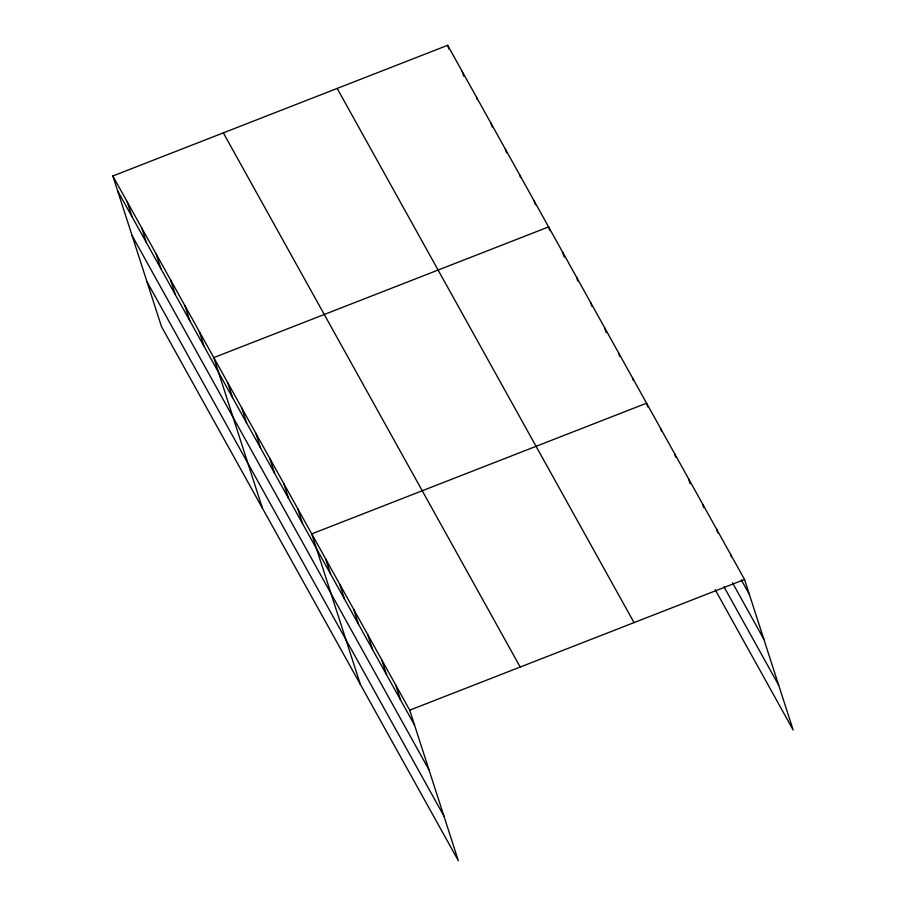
<?xml version="1.0" encoding="UTF-8"?>
<svg xmlns="http://www.w3.org/2000/svg" width="906" height="906" viewBox="0 0 906 906"><rect width="100%" height="100%" fill="white"/><g stroke="black" fill="none" stroke-linecap="round" stroke-linejoin="round"><path stroke-width="1.36" d="M112.842 175.991L409.716 710.168L458.334 860.7L161.461 326.522L112.842 175.991L447.666 45.3L744.539 579.478L793.158 730.01L715.185 589.704M409.716 710.168L744.539 579.478M741.357 580.01L749.353 594.404M732.49 582.796L763.815 639.16M724.053 586.929L778.707 685.264M337.168 88.426L634.041 622.603M223.329 132.865L520.203 667.031M117.667 190.917L414.54 725.094M132.117 235.673L428.991 769.84M147.01 281.777L443.883 815.955M730.542 554.291L731.346 556.782M716.544 529.104L717.745 532.841M702.546 503.929L703.758 507.654M688.549 478.742L690.157 483.725M674.562 453.566L675.763 457.292M660.565 428.379L661.369 430.871M647.767 406.93L646.567 403.193L311.743 533.883L360.373 684.426M632.569 378.017L633.373 380.497M618.572 352.83L619.783 356.568M604.585 327.644L606.193 332.627M590.587 302.468L591.788 306.194M576.59 277.281L577.79 281.019M562.592 252.106L564.2 257.077M549.806 230.656L548.594 226.919L213.782 357.61L262.4 508.141M534.178 200.973L535.389 204.711M519.761 175.028L520.565 177.519M505.344 149.082L506.545 152.82M490.916 123.137L492.128 126.874M476.499 97.191L477.303 99.683M462.083 71.246L463.691 76.217M447.666 45.3L448.866 49.037M395.718 684.981L400.543 699.908M381.72 659.795L386.545 674.732M367.734 634.619L372.559 649.545M353.736 609.432L358.561 624.37M339.739 584.257L344.563 599.183M325.741 559.07L330.565 573.996M297.757 508.708L302.581 523.634M283.759 483.521L288.584 498.459M269.762 458.334L274.586 473.272M255.764 433.159L260.588 448.085M241.766 407.972L246.591 422.909M227.78 382.796L232.604 397.723M199.365 331.664L204.178 346.59M184.937 305.718L189.762 320.645M170.521 279.773L175.345 294.699M156.104 253.827L160.928 268.754M141.687 227.882L146.5 242.808M127.259 201.936L132.083 216.862"/></g></svg>
